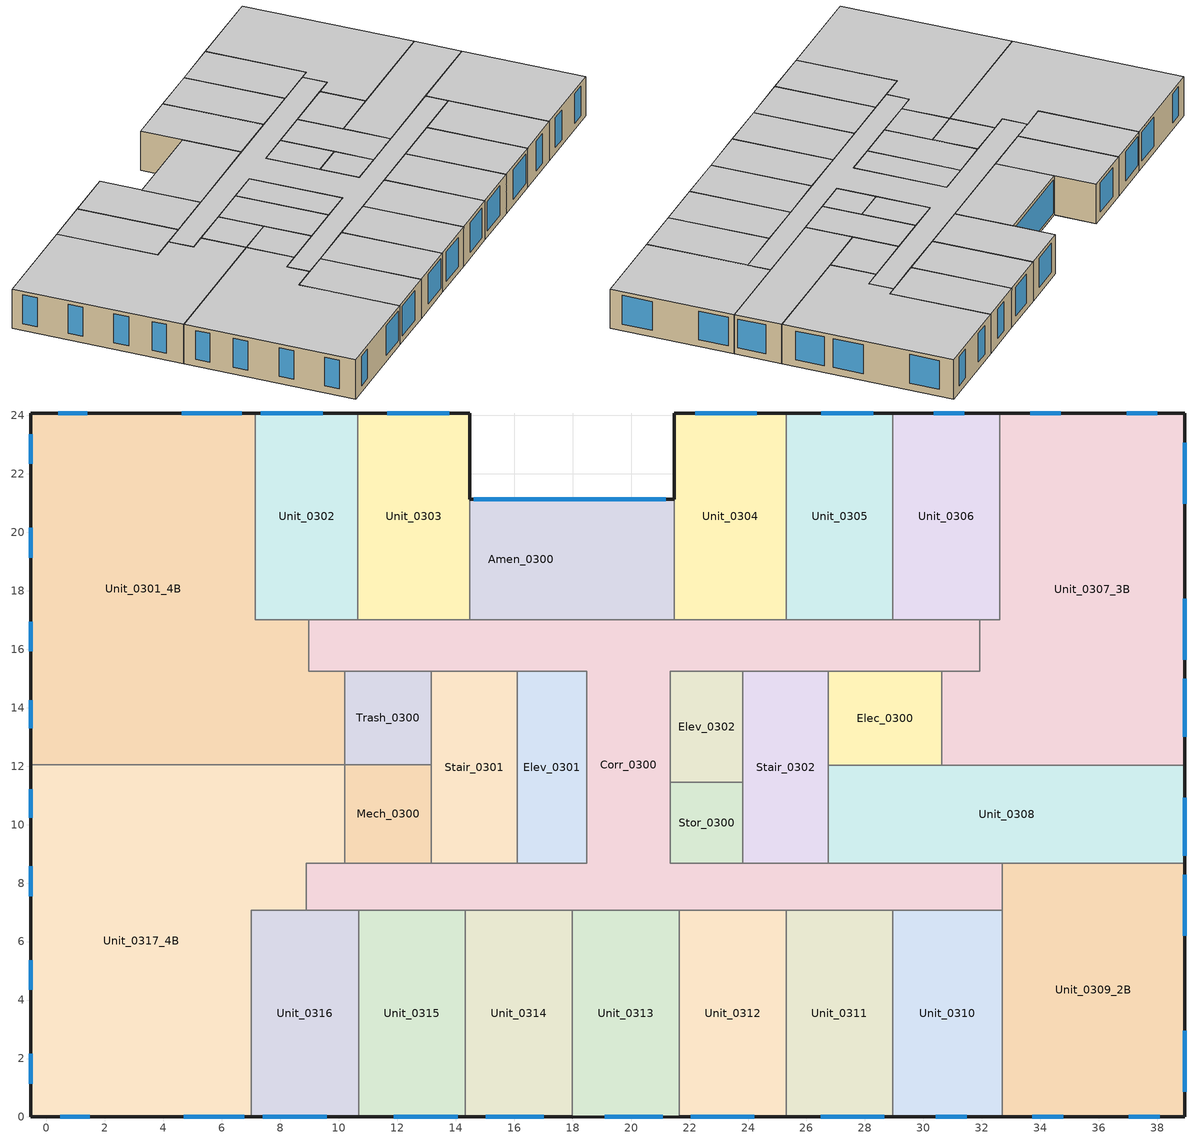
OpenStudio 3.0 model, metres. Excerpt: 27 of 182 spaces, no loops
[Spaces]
Elec_0300
 floor to XFMR_0201: 30.63,15.25 30.63,12.03 26.75,12.03 26.75,15.25 z8.46
 wall to Stair_0302: 26.75,15.25 26.75,12.03 z8.46:11.4
 wall to Corr_0300: 30.63,15.25 26.75,15.25 z8.46:11.4
 wall to Unit_0307_3B: 30.63,12.03 30.63,15.25 z8.46:11.4
 wall to Unit_0308: 26.75,12.03 30.63,12.03 z8.46:11.4
 ceiling to Elec_0400: 30.63,12.03 30.63,15.25 26.75,15.25 26.75,12.03 z11.4
Unit_0308
 floor to Unit_0210: 38.94,12.03 38.94,8.69 26.75,8.69 26.75,12.03 z8.46
 wall outside: 38.94,8.69 38.94,12.03 z8.46:11.4
 wall to Stair_0302: 26.75,12.03 26.75,11.48 26.75,8.69 z8.46:11.4
 wall to Unit_0307_3B: 38.94,12.03 32.79,12.03 30.63,12.03 z8.46:11.4
 wall to Unit_0309_2B: 32.69,8.69 38.94,8.69 z8.46:11.4
 wall to Corr_0300: 26.75,8.69 32.69,8.69 z8.46:11.4
 window: 38.94,8.93 38.94,10.92 z8.97:11.13
 ceiling to Unit_0408: 38.94,8.69 38.94,12.03 26.75,12.03 26.75,8.69 z11.4
Elev_0302
 floor to Elev_0202: 23.83,15.25 23.83,11.44 21.34,11.44 21.34,15.25 z8.46
 wall to Stor_0300: 21.34,11.44 23.83,11.44 z8.46:11.4
 wall to Corr_0300: 23.83,15.25 21.34,15.25 21.34,11.44 z8.46:11.4
 wall to Stair_0302: 23.83,11.44 23.83,15.25 z8.46:11.4
 ceiling to Elev_0402: 23.83,11.44 23.83,15.25 21.34,15.25 21.34,11.44 z11.4
Mech_0300
 floor to Mech_0200: 13.17,12.05 13.17,8.69 10.21,8.69 10.21,12.05 z8.46
 wall to Trash_0300: 13.17,12.05 10.21,12.05 z8.46:11.4
 wall to Stair_0301: 13.17,8.69 13.17,12.05 z8.46:11.4
 wall to Corr_0300: 10.21,8.69 13.17,8.69 z8.46:11.4
 wall to Unit_0317_4B: 10.21,12.05 10.21,8.69 z8.46:11.4
 ceiling to Mech_0400: 10.21,8.69 13.17,8.69 13.17,12.05 10.21,12.05 z11.4
Trash_0300
 floor to Trash_0200: 13.17,15.24 13.17,12.05 10.21,12.05 10.21,15.24 z8.46
 wall to Unit_0301_4B: 10.21,15.24 10.21,12.05 z8.46:11.4
 wall to Corr_0300: 13.17,15.24 10.21,15.24 z8.46:11.4
 wall to Stair_0301: 13.17,12.05 13.17,15.24 z8.46:11.4
 ceiling to Trash_0400: 13.17,12.05 13.17,15.24 10.21,15.24 10.21,12.05 z11.4
Stair_0301
 floor to Stair_0201: 16.1,15.24 16.1,8.69 13.17,8.69 13.17,15.24 z8.46
 wall to Corr_0300: 16.1,15.24 13.17,15.24 / 13.17,8.69 16.1,8.69 z8.46:11.4
 wall to Elev_0301: 16.1,8.69 16.1,15.24 z8.46:11.4
 ceiling to Stair_0401: 13.17,8.69 16.1,8.69 16.1,15.24 13.17,15.24 z11.4
Stor_0300
 floor to Stor_0200: 21.34,11.44 23.83,11.44 23.83,8.69 21.34,8.69 z8.46
 wall to Stair_0302: 23.83,8.69 23.83,11.44 z8.46:11.4
 wall to Corr_0300: 21.34,11.44 21.34,8.69 23.83,8.69 z8.46:11.4
 ceiling to Stor_0400: 23.83,8.69 23.83,11.44 21.34,11.44 21.34,8.69 z11.4
Elev_0301
 floor to Elev_0201: 18.48,15.24 18.48,8.69 16.1,8.69 16.1,15.24 z8.46
 wall to Corr_0300: 16.1,8.69 18.48,8.69 18.48,15.24 16.1,15.24 z8.46:11.4
 ceiling to Elev_0401: 16.1,8.69 18.48,8.69 18.48,15.24 16.1,15.24 z11.4
Corr_0300
 floor to Corr_0200: 31.92,17.01 31.92,15.25 21.34,15.25 21.34,8.69 32.69,8.69 32.69,7.07 8.88,7.07 8.88,8.69 18.48,8.69 18.48,15.24 8.97,15.24 8.97,17.01 z8.46
 wall to Unit_0309_2B: 32.69,7.07 32.69,8.69 z8.46:11.4
 wall to Unit_0310: 28.96,7.07 32.69,7.07 z8.46:11.4
 wall to Unit_0311: 25.3,7.07 28.96,7.07 z8.46:11.4
 wall to Unit_0312: 21.64,7.07 25.3,7.07 z8.46:11.4
 wall to Unit_0313: 18,7.07 21.64,7.07 z8.46:11.4
 wall to Unit_0314: 14.33,7.07 18,7.07 z8.46:11.4
 wall to Unit_0315: 10.68,7.07 14.33,7.07 z8.46:11.4
 wall to Unit_0316: 8.88,7.07 10.68,7.07 z8.46:11.4
 wall to Unit_0317_4B: 10.21,8.69 8.88,8.69 8.88,7.07 z8.46:11.4
 wall to Unit_0301_4B: 8.97,17.01 8.97,15.24 10.21,15.24 z8.46:11.4
 wall to Unit_0302: 10.66,17.01 8.97,17.01 z8.46:11.4
 wall to Unit_0303: 14.48,17.01 10.66,17.01 z8.46:11.4
 wall to Amen_0300: 21.48,17.01 14.48,17.01 z8.46:11.4
 wall to Unit_0304: 25.31,17.01 21.48,17.01 z8.46:11.4
 wall to Unit_0305: 28.96,17.01 25.31,17.01 z8.46:11.4
 wall to Unit_0306: 31.92,17.01 28.96,17.01 z8.46:11.4
 wall to Unit_0307_3B: 30.63,15.25 31.92,15.25 31.92,17.01 z8.46:11.4
 wall to Stair_0302: 23.83,15.25 26.75,15.25 / 26.75,8.69 23.83,8.69 z8.46:11.4
 ceiling to Corr_0400: 32.69,7.07 32.69,8.69 21.34,8.69 21.34,15.25 31.92,15.25 31.92,17.01 8.97,17.01 8.97,15.24 18.48,15.24 18.48,8.69 8.88,8.69 8.88,7.07 z11.4
Stair_0302
 floor to Stair_0202: 26.75,15.25 26.75,8.69 23.83,8.69 23.83,15.25 z8.46
 ceiling to Stair_0402: 26.75,8.69 26.75,15.25 23.83,15.25 23.83,8.69 z11.4
Unit_0303
 floor to Unit_0203: 14.48,24.08 14.48,17.01 10.66,17.01 10.66,24.08 z8.46
 wall outside: 14.48,21.13 14.48,24.08 10.66,24.08 z8.46:11.4
 wall to Amen_0300: 14.48,17.01 14.48,21.13 z8.46:11.4
 wall to Unit_0302: 10.66,24.08 10.66,17.07 10.66,17.01 z8.46:11.4
 window: 13.77,24.08 11.66,24.08 z8.97:11.13
 ceiling to Unit_0403: 14.48,17.01 14.48,24.08 10.66,24.08 10.66,17.01 z11.4
Unit_0305
 floor to Unit_0207: 28.96,24.08 28.96,17.01 25.31,17.01 25.31,24.08 z8.46
 wall outside: 28.96,24.08 25.31,24.08 z8.46:11.4
 wall to Unit_0304: 25.31,24.08 25.31,17.07 25.31,17.01 z8.46:11.4
 wall to Unit_0306: 28.96,17.01 28.96,24.08 z8.46:11.4
 window: 28.28,24.08 26.51,24.08 z8.97:11.13
 ceiling to Unit_0405: 28.96,17.01 28.96,24.08 25.31,24.08 25.31,17.01 z11.4
Unit_0311
 floor to Unit_0213: 28.96,7.07 28.96,0 25.3,0 25.3,7.07 z8.46
 wall outside: 25.3,0 28.96,0 z8.46:11.4
 wall to Unit_0312: 25.3,7.07 25.3,0 z8.46:11.4
 wall to Unit_0310: 28.96,0 28.96,7.07 z8.46:11.4
 window: 26.49,0 28.66,0 z8.92:11.13
 ceiling to Unit_0411: 28.96,0 28.96,7.07 25.3,7.07 25.3,0 z11.4
Unit_0309_2B
 floor to Unit_0211_2B: 38.94,8.69 38.94,0 32.69,0 32.69,8.69 z8.46
 wall outside: 32.69,0 38.94,0 38.94,8.69 z8.46:11.4
 wall to Unit_0310: 32.69,7.07 32.69,0 z8.46:11.4
 window: 37.03,0 38.08,0 / 33.73,0 34.78,0 z8.92:11.13; 38.94,0.86 38.94,2.94 / 38.94,6.2 38.94,8.29 z8.97:11.13
 ceiling to Unit_0409_2B: 38.94,0 38.94,8.69 32.69,8.69 32.69,0 z11.4
Amen_0300
 floor to Unit_0204: 17.98,21.13 17.98,17.01 14.48,17.01 14.48,21.13 z8.46
 floor to Unit_0205: 21.48,21.13 21.48,17.01 17.98,17.01 17.98,21.13 z8.46
 wall outside: 21.48,21.13 14.48,21.13 z8.46:11.41
 wall to Unit_0304: 21.48,17.01 21.48,21.13 z8.46:11.41
 window: 21.19,21.13 14.62,21.13 z8.65:11.13
 ceiling to Amen_0400: 21.48,17.01 21.48,21.13 14.48,21.13 14.48,17.01 z11.41
Unit_0312
 floor to Unit_0214: 25.3,7.07 25.3,0 21.64,0 21.64,7.07 z8.46
 wall outside: 21.64,0 25.3,0 z8.46:11.4
 wall to Unit_0313: 21.64,7.07 21.64,0 z8.46:11.4
 window: 22.04,0 24.21,0 z8.92:11.13
 ceiling to Unit_0412: 25.3,0 25.3,7.07 21.64,7.07 21.64,0 z11.4
Unit_0313
 floor to Unit_0215: 18,7.07 21.64,7.07 21.64,0 18,0 z8.46
 wall outside: 18,0 21.64,0 z8.46:11.4
 wall to Unit_0314: 18,7.07 18,0 z8.46:11.4
 window: 19.1,0 21.08,0 z8.92:11.13
 ceiling to Unit_0413: 21.64,0 21.64,7.07 18,7.07 18,0 z11.4
Unit_0310
 floor to Unit_0212: 32.69,7.07 32.69,0 28.96,0 28.96,7.07 z8.46
 wall outside: 28.96,0 32.69,0 z8.46:11.4
 window: 30.42,0 31.47,0 z8.92:11.13
 ceiling to Unit_0410: 32.69,0 32.69,7.07 28.96,7.07 28.96,0 z11.4
Unit_0307_3B
 floor to Unit_0209_3B: 38.94,24.08 38.94,12.03 30.63,12.03 30.63,15.25 31.92,15.25 31.92,17.01 32.61,17.01 32.61,24.08 z8.46
 wall outside: 38.94,12.03 38.94,24.08 32.61,24.08 z8.46:11.4
 wall to Unit_0306: 32.61,24.08 32.61,17.01 31.92,17.01 z8.46:11.4
 window: 38.94,13.01 38.94,14.99 / 38.94,15.64 38.94,17.73 / 38.94,20.98 38.94,23.07 / 38,24.08 36.95,24.08 / 34.7,24.08 33.65,24.08 z8.97:11.13
 ceiling to Unit_0407_3B: 38.94,12.03 38.94,24.08 32.61,24.08 32.61,17.01 31.92,17.01 31.92,15.25 30.63,15.25 30.63,12.03 z11.4
Unit_0306
 floor to Unit_0208: 28.96,24.08 32.61,24.08 32.61,17.01 28.96,17.01 z8.46
 wall outside: 32.61,24.08 28.96,24.08 z8.46:11.4
 window: 31.4,24.08 30.35,24.08 z8.97:11.13
 ceiling to Unit_0406: 32.61,17.01 32.61,24.08 28.96,24.08 28.96,17.01 z11.4
Unit_0304
 floor to Unit_0206: 25.31,24.08 25.31,17.01 21.48,17.01 21.48,24.08 z8.46
 wall outside: 25.31,24.08 21.48,24.08 21.48,21.13 z8.46:11.4
 window: 24.3,24.08 22.19,24.08 z8.97:11.13
 ceiling to Unit_0404: 25.31,17.01 25.31,24.08 21.48,24.08 21.48,17.01 z11.4
Unit_0302
 floor to Unit_0202: 10.66,24.08 10.66,17.01 7.15,17.01 7.15,24.08 z8.46
 wall outside: 10.66,24.08 7.15,24.08 z8.46:11.4
 wall to Unit_0301_4B: 7.15,24.08 7.15,17.01 8.97,17.01 z8.46:11.4
 window: 9.45,24.08 7.33,24.08 z8.97:11.13
 ceiling to Unit_0402: 10.66,17.01 10.66,24.08 7.15,24.08 7.15,17.01 z11.4
Unit_0314
 floor to Unit_0216: 18,7.07 18,0 14.33,0 14.33,7.07 z8.46
 wall outside: 14.33,0 18,0 z8.46:11.4
 wall to Unit_0315: 14.33,7.07 14.33,0 z8.46:11.4
 window: 15.04,0 17.02,0 z8.92:11.13
 ceiling to Unit_0414: 18,0 18,7.07 14.33,7.07 14.33,0 z11.4
Unit_0301_4B
 floor to Unit_0201_4B: -0.53,24.08 7.15,24.08 7.15,17.01 8.97,17.01 8.97,15.24 10.21,15.24 10.21,12.05 -0.53,12.05 z8.46
 wall outside: 7.15,24.08 -0.53,24.08 -0.53,12.05 z8.46:11.4
 wall to Unit_0317_4B: -0.53,12.05 10.21,12.05 z8.46:11.4
 window (SEC-2015 Glazing - Fixed Metal Frame - N 1): -0.53,23.36 -0.53,22.34 / -0.53,20.15 -0.53,19.13 / -0.53,16.94 -0.53,15.93 / -0.53,14.26 -0.53,13.29 z8.97:11.13
 window: 6.69,24.08 4.62,24.08 / 1.41,24.08 0.4,24.08 z8.97:11.13
 ceiling to Unit_0401_4B (Interior Ceiling): 10.21,12.05 10.21,15.24 8.97,15.24 8.97,17.01 7.15,17.01 7.15,24.08 -0.53,24.08 -0.53,12.05 z11.4
Unit_0316
 floor to Unit_0218: 10.68,7.07 10.68,0 7.01,0 7.01,7.07 z8.46
 wall outside: 7.01,0 10.68,0 z8.46:11.4
 wall to Unit_0317_4B: 8.88,7.07 7.01,7.07 7.01,5.98 7.01,0 z8.46:11.4
 wall to Unit_0315: 10.68,0 10.68,7.07 z8.46:11.4
 window: 7.41,0 9.6,0 z8.92:11.13
 ceiling to Unit_0416: 10.68,0 10.68,7.07 7.01,7.07 7.01,0 z11.4
Unit_0317_4B
 floor to Unit_0219_4B: 10.21,12.05 10.21,8.69 8.88,8.69 8.88,7.07 7.01,7.07 7.01,0 -0.53,0 -0.53,12.05 z8.46
 wall outside: -0.53,12.05 -0.53,12.04 -0.53,0 7.01,0 z8.46:11.4
 window: 0.48,0 1.48,0 / 4.7,0 6.76,0 z8.92:11.13
 window (SEC-2015 Glazing - Fixed Metal Frame - N 1): -0.53,11.21 -0.53,10.24 / -0.53,8.57 -0.53,7.55 / -0.53,5.37 -0.53,4.35 / -0.53,2.16 -0.53,1.14 z8.97:11.13
 ceiling to Unit_0417_4B: 7.01,0 7.01,7.07 8.88,7.07 8.88,8.69 10.21,8.69 10.21,12.05 -0.53,12.05 -0.53,0 z11.4
Unit_0315
 floor to Unit_0217: 14.33,7.07 14.33,0 10.68,0 10.68,7.07 z8.46
 wall outside: 10.68,0 14.33,0 z8.46:11.4
 window: 11.89,0 14.08,0 z8.92:11.13
 ceiling to Unit_0415: 14.33,0 14.33,7.07 10.68,7.07 10.68,0 z11.4
[Building]
1300 NE 45th: North Axis {deg}=90; Space Type=SEC2015-MF-Residential_1B; Default Construction Set=2015 Seattle Energy Code - MF; Default Schedule Set=SEC2015-MF-RESIDENTIAL-SCH-SET
[Site]
SEATTLE: Latitude {deg}=47.45; Longitude {deg}=-122.3; Time Zone {hr}=-8; Elevation {m}=122
[ClimateZones]
Climate Zone Institution Name 1=ASHRAE; Climate Zone Document Name 1=ANSI/ASHRAE Standard 169; Climate Zone Document Year 1=2006; Climate Zone Value 1=4C; Climate Zone Institution Name 2=CEC; Climate Zone Document Name 2=California Climate Zone Descriptions; Climate Zone Document Year 2=1995
[SizingPeriod:DesignDay] Barometric Pressure {Pa}=99868; Sky Clearness=0; Rain Indicator=0; Snow Indicator=0; Day of Month=21; Daylight Saving Time Indicator=0; Dry-Bulb Temperature Range Modifier Type=DefaultMultipliers
Name | Maximum Dry-Bulb Temperature {C} | Daily Dry-Bulb Temperature Range {deltaC} | Humidity Indicating Conditions at Maximum Dry-Bulb | Wind Speed {m/s} | Wind Direction {deg} | Month | Day Type | Humidity Indicating Type | Solar Model Indicator | ASHRAE Taub | ASHRAE Taud
SEATTLE Ann Htg 99.6% Condns DB | -4.2 | 0 | -4.2 | 4.3 | 20 | 12 | WinterDesignDay | Wetbulb | ASHRAEClearSky
SEATTLE Ann Hum_n 99.6% Condns DP=>MCDB | -0.4 | 0 | -13 | 4.3 | 20 | 12 | WinterDesignDay | Dewpoint | ASHRAEClearSky
SEATTLE Ann Htg Wind 99.6% Condns WS=>MCDB | 5.6 | 0 | 5.6 | 12.1 | 20 | 12 | WinterDesignDay | Wetbulb | ASHRAEClearSky
SEATTLE Ann Clg .4% Condns DB=>MWB | 29.4 | 10.4 | 18.3 | 4.2 | 350 | 8 | SummerDesignDay | Wetbulb | ASHRAETau | 0.352 | 2.561
[Construction]
SEC-2015 Comm Group R BG ExtWall: R-13 + R-6 CI: Concrete - 8 inch - 140 lb/ft3, R-6 CI, R-13 Cavity (R-6 eff), 5/8 in. Gypsum Board
Interior Floor: F16 Acoustic tile, F05 Ceiling air space resistance, M11 100mm lightweight concrete
Interior Wall: G01a 19mm gypsum board, F04 Wall air space resistance, G01a 19mm gypsum board
Interior Ceiling: M11 100mm lightweight concrete, F05 Ceiling air space resistance, F16 Acoustic tile
SEC-2015 Opaque Door- Swinging: SEC-2015 Opaque Door- Swinging - Material
SEC-2015 Comm Group R ExtRoof IEAD: Roof Membrane, IEAD Roof Insulation R-36.7 IP, Metal Decking
SEC-2015 Comm Group R AG ExtWall SteelFrame: R-19 + R-8.5 CI: Stucco - 7/8 inch, 5/8 in. Gypsum Board, R-8.5 CI, R-19 Cavity (R-7.1 eff), 5/8 in. Gypsum Board
SEC-2015 Comm Group R Exposed Floor Mass: Floor Insulation R-32 IP, MAT-CC05 8 HW CONCRETE, CP02 CARPET PAD 2
SEC-2015 Glazed Door - SEW: SEC-2015 Glazed Door - SEW - Material
SEC-2015 Glazing - Fixed Metal Frame - SEW: SEC-2015 Glazing - Fixed Metal Frame - SEW - Material
SEC-2015 Opaque Door- NonSwinging: SEC-2015 Opaque Door- NonSwinging - Material
SEC-2015 Glazing - Fixed Metal Frame - N 1: SEC-2015 Glazing - Fixed Metal Frame - N - Material
[Material]
Name | Roughness | Thickness {m} | Conductivity {W/m-K} | Density {kg/m3} | Specific Heat {J/kg-K} | Thermal Absorptance | Solar Absorptance | Visible Absorptance
Concrete - 8 inch - 140 lb/ft3 | MediumRough | 0.2032 | 1.94902 | 2239.06 | 921.096 | 0.9 | 0.7 | 0.7
Roof Membrane | VeryRough | 0.0095 | 0.16 | 1121.29 | 1460 | 0.9 | 0.7 | 0.7
Metal Decking | MediumSmooth | 0.0015 | 45.006 | 7680 | 418.4 | 0.9 | 0.6 | 0.6
F16 Acoustic tile | MediumSmooth | 0.0191 | 0.06 | 368 | 590 | 0.9 | 0.3 | 0.3
M11 100mm lightweight concrete | MediumRough | 0.1016 | 0.53 | 1280 | 840 | 0.9 | 0.5 | 0.5
G01a 19mm gypsum board | MediumSmooth | 0.019 | 0.16 | 800 | 1090 | 0.9 | 0.4 | 0.4
5/8 in. Gypsum Board | MediumSmooth | 0.0159 | 0.16 | 800 | 1090 | 0.9 | 0.7 | 0.7
IEAD Roof Insulation R-36.7 IP | MediumRough | 0.316696 | 0.049 | 265 | 836.8 | 0.9 | 0.7 | 0.7
MAT-CC05 8 HW CONCRETE | Rough | 0.20321 | 1.311 | 2240 | 836.8 | 0.9 | 0.7 | 0.7
Floor Insulation R-32 IP | MediumRough | 0.253598 | 0.045 | 265 | 836.8 | 0.9 | 0.7 | 0.7
R-6 CI | MediumSmooth | 0.024323 | 0.0230188 | 16.0185 | 1130.436
R-13 Cavity (R-6 eff) | MediumSmooth | 0.024323 | 0.0230188 | 16.0185 | 1130.436 | 0.9
Stucco - 7/8 inch | Smooth | 0.022352 | 0.701106 | 1855.1 | 837.36
R-8.5 CI | MediumSmooth | 0.0344576 | 0.0230188 | 16.0185 | 1130.436
R-19 Cavity (R-7.1 eff) | MediumSmooth | 0.0287823 | 0.0230188 | 16.0185 | 1130.436 | 0.9
[Material:NoMass]
Name | Roughness | Thermal Resistance {m2-K/W} | Thermal Absorptance | Solar Absorptance | Visible Absorptance
CP02 CARPET PAD 2 | VeryRough | 0.21648 | 0.9 | 0.7 | 0.8
SEC-2015 Opaque Door- Swinging - Material | Smooth | 0.475497
SEC-2015 Opaque Door- NonSwinging - Material | Smooth | 0.517764
[Material:AirGap]
Name | Thermal Resistance {m2-K/W}
F05 Ceiling air space resistance | 0.18
F04 Wall air space resistance | 0.15
[WindowMaterial:Blind]
Window Material Blind 1: Slat Width {m}=0.025; Slat Separation {m}=0.01875; Front Side Slat Beam Solar Reflectance=0.5; Back Side Slat Beam Solar Reflectance=0.5; Front Side Slat Diffuse Solar Reflectance=0.5; Back Side Slat Diffuse Solar Reflectance=0.5; Slat Beam Visible Transmittance=0
[DefaultSurfaceConstructions]
Name | Floor Construction | Wall Construction | Roof Ceiling Construction
Default Surface Constructions 23 | Interior Floor | Interior Wall | Interior Ceiling
Default Surface Constructions 24 | SEC-2015 Comm Group R Slab-On-Ground | SEC-2015 Comm Group R BG ExtWall: R-13 + R-6 CI
Default Surface Constructions 22 adj ext wall insulation adj ext wall insulation | SEC-2015 Comm Group R Exposed Floor Mass | SEC-2015 Comm Group R AG ExtWall SteelFrame: R-19 + R-8.5 CI | SEC-2015 Comm Group R ExtRoof IEAD
[DefaultSubSurfaceConstructions]
Name | Fixed Window Construction | Door Construction | Glass Door Construction | Overhead Door Construction
Default Sub Surface Constructions 15 | SEC-2015 Glazing - Fixed Metal Frame - SEW | SEC-2015 Opaque Door- Swinging | SEC-2015 Glazed Door - SEW | SEC-2015 Opaque Door- NonSwinging
Default Sub Surface Constructions 16
[WindowMaterial:SimpleGlazingSystem] Visible Transmittance=0.6
Name | U-Factor {W/m2-K} | Solar Heat Gain Coefficient
SEC-2015 Glazed Door - SEW - Material | 3.40696 | 0.35
SEC-2015 Glazing - Fixed Metal Frame - SEW - Material | 2.15774 | 0.35
SEC-2015 Glazing - Fixed Metal Frame - N - Material | 2.15774 | 0.53
[DefaultConstructionSet]
2015 Seattle Energy Code - MF: Default Exterior Surface Constructions=Default Surface Constructions 22 adj ext wall insulation adj ext wall insulation; Default Interior Surface Constructions=Default Surface Constructions 23; Default Ground Contact Surface Constructions=Default Surface Constructions 24; Default Exterior SubSurface Constructions=Default Sub Surface Constructions 15; Default Interior SubSurface Constructions=Default Sub Surface Constructions 16
[Construction:FfactorGroundFloor]
SEC-2015 Comm Group R Slab-On-Ground: F-Factor {W/m-K}=0.934597; Area {m2}=88.9082; PerimeterExposed {m}=40.2336
[Lights:Definition] Design Level Calculation Method=Watts/Area
Name | Watts per Space Floor Area {W/m2}
Amenity Lights Definition | 5.59723
Stair Lights Definition | 5.38196
Storage Lights Definition | 4.84376
Elec/Mech Lights Definition | 7.31946
Apartment Lights Definition | 3.98265
Corridor Lights Definition | 5.16668
[DesignSpecification:OutdoorAir] Outdoor Air Method=Sum
Name | Outdoor Air Flow per Person {m3/s-person} | Outdoor Air Flow per Floor Area {m3/s-m2} | Outdoor Air Flow Rate {m3/s} | Outdoor Air Flow Air Changes per Hour {1/hr}
SEC-2015 MF-Apartment Ventilation-1B | 0 | 0 | 0.0141584
SEC-2015 MF-Corridor Ventilation; SEC-2015 MF-Storage Ventilation |  | 0.0006096
SEC-2015 MF-Amenity Ventilation | 0.00235974 | 0.0006096
SEC-2015 MF-Elec/MechRoom Ventilation; SEC-2015 MF-Stair Ventilation |  | 0.0003048
SEC-2015 MF-Apartment Ventilation-2B | 0 | 0 | 0.0259571
SEC-2015 MF-Apartment Ventilation-3B |  | 0 | 0.0259571 | 0
SEC-2015 MF-Apartment Ventilation-4B |  | 0 | 0.0353961 | 0
[ThermostatSetpoint:DualSetpoint]
Name | Heating Setpoint Temperature Schedule | Cooling Setpoint Temperature Schedule
Thermostat Setpoint Dual Setpoint 1 | SEC2015-MF-Amenity_HtgSetp | SEC2015-MF-Amenity_ClgSetp
Thermostat Setpoint Dual Setpoint 9 | SEC2015-MF-Corridor_HtgSetp | SEC2015-MF-Corridor_ClgSetp
Thermostat Setpoint Dual Setpoint 15; Thermostat Setpoint Dual Setpoint 25; Thermostat Setpoint Dual Setpoint 26; Thermostat Setpoint Dual Setpoint 46; Thermostat Setpoint Dual Setpoint 59; Thermostat Setpoint Dual Setpoint 60; Thermostat Setpoint Dual Setpoint 75; Thermostat Setpoint Dual Setpoint 81
Thermostat Setpoint Dual Setpoint 104; Thermostat Setpoint Dual Setpoint 105; Thermostat Setpoint Dual Setpoint 106; Thermostat Setpoint Dual Setpoint 107; Thermostat Setpoint Dual Setpoint 108; Thermostat Setpoint Dual Setpoint 109; Thermostat Setpoint Dual Setpoint 110; Thermostat Setpoint Dual Setpoint 111; Thermostat Setpoint Dual Setpoint 112; Thermostat Setpoint Dual Setpoint 113; Thermostat Setpoint Dual Setpoint 114; Thermostat Setpoint Dual Setpoint 115; Thermostat Setpoint Dual Setpoint 116; Thermostat Setpoint Dual Setpoint 117; Thermostat Setpoint Dual Setpoint 118; Thermostat Setpoint Dual Setpoint 119; Thermostat Setpoint Dual Setpoint 120 | SEC2015-MF-Apartment_HtgSetp | SEC2015-MF-Apartment_ClgSetp
[People:Definition] Fraction Radiant=0.3
Name | Number of People Calculation Method | Number of People {people} | People per Space Floor Area {person/m2}
Apartment 1BR People Definition | People | 1
Amenity People Definition | People/Area |  | 0.107639
[ShadingControl]
Shading Control 1: Shading Type=InteriorBlind; Shading Device Material=Window Material Blind 1
[BuildingStory]
Building Story 03: Nominal Z Coordinate {m}=8.3058; Nominal Floor to Floor Height {m}=2.9464
[Space] Default Construction Set=2015 Seattle Energy Code - MF; Building Story=Building Story 03
Name | Space Type | Thermal Zone
Elec_0300 | SEC2015-MF-Elec/MechRoom | Thermal Zone: Elec_0300
Unit_0308 | SEC2015-MF-Residential_1B | Thermal Zone: Unit_0308
Elev_0302 | SEC2015-MF-Shaft | Thermal Zone: Elev_0302
Mech_0300 | SEC2015-MF-Elec/MechRoom | Thermal Zone: Mech_0300
Trash_0300 | SEC2015-MF-Storage | Thermal Zone: Trash_0300
Stair_0301 | SEC2015-MF-Stair | Thermal Zone: Stair_0301
Stor_0300 | SEC2015-MF-Storage | Thermal Zone: Stor_0300
Elev_0301 | SEC2015-MF-Shaft | Thermal Zone: Elev_0301
Corr_0300 | SEC2015-MF-Coridor | Thermal Zone: Corr_0300
Stair_0302 | SEC2015-MF-Stair | Thermal Zone: Stair_0302
Unit_0303 | SEC2015-MF-Residential_1B | Thermal Zone: Unit_0303
Unit_0305 | SEC2015-MF-Residential_1B | Thermal Zone: Unit_0305
Unit_0311 | SEC2015-MF-Residential_1B | Thermal Zone: Unit_0311
Unit_0309_2B | SEC2015-MF-Residential_2B | Thermal Zone: Unit_0309_2B
Amen_0300 | SEC2015-MF-Amenity | Thermal Zone: Amen_0300
Unit_0312 | SEC2015-MF-Residential_1B | Thermal Zone: Unit_0312
Unit_0313 | SEC2015-MF-Residential_1B | Thermal Zone: Unit_0313
Unit_0310 | SEC2015-MF-Residential_1B | Thermal Zone: Unit_0310
Unit_0307_3B | SEC2015-MF-Residential_3B | Thermal Zone: Unit_0307_3B
Unit_0306 | SEC2015-MF-Residential_1B | Thermal Zone: Unit_0306
Unit_0304 | SEC2015-MF-Residential_1B | Thermal Zone: Unit_0304
Unit_0302 | SEC2015-MF-Residential_1B | Thermal Zone: Unit_0302
Unit_0314 | SEC2015-MF-Residential_1B | Thermal Zone: Unit_0314
Unit_0301_4B | SEC2015-MF-Residential_4B | Thermal Zone: Unit_0301_4B
Unit_0316 | SEC2015-MF-Residential_1B | Thermal Zone: Unit_0316
Unit_0317_4B | SEC2015-MF-Residential_4B | Thermal Zone: Unit_0317_4B
Unit_0315 | SEC2015-MF-Residential_1B | Thermal Zone: Unit_0315
[SpaceType]
Name | Default Schedule Set | Design Specification Outdoor Air Object | Standards Building Type | Standards Space Type
SEC2015-MF-Residential_1B | SEC2015-MF-RESIDENTIAL-SCH-SET | SEC-2015 MF-Apartment Ventilation-1B | MidriseApartment | Apartment
SEC2015-MF-Coridor | SEC2015-MF-CORRIDOR-SCH-SET | SEC-2015 MF-Corridor Ventilation | MidriseApartment | Corridor
SEC2015-MF-Amenity | SEC2015-MF-AMENITY-SCH-SET | SEC-2015 MF-Amenity Ventilation | Office | BreakRoom
SEC2015-MF-Elec/MechRoom | SEC2015-MF-ELECMECH-SCH-SET | SEC-2015 MF-Elec/MechRoom Ventilation | Office | Elec/MechRoom
SEC2015-MF-Stair | SEC2015-MF-STAIR-SCH-SET | SEC-2015 MF-Stair Ventilation | Office | Stair
SEC2015-MF-Storage | SEC2015-MF-STORAGE-SCH-SET | SEC-2015 MF-Storage Ventilation | Office | Storage
SEC2015-MF-Shaft | SEC2015-MF-SHAFT-SCH-SET | SEC-2015 MF-Stair Ventilation | Office | Stair
SEC2015-MF-Residential_2B | SEC2015-MF-RESIDENTIAL-SCH-SET | SEC-2015 MF-Apartment Ventilation-2B | MidriseApartment | Apartment
SEC2015-MF-Residential_3B | SEC2015-MF-RESIDENTIAL-SCH-SET | SEC-2015 MF-Apartment Ventilation-3B | MidriseApartment | Apartment
SEC2015-MF-Residential_4B | SEC2015-MF-RESIDENTIAL-SCH-SET | SEC-2015 MF-Apartment Ventilation-4B | MidriseApartment | Apartment
[Lights] Fraction Replaceable=1
Name | Lights Definition | Space or SpaceType | Schedule
Apartment Lights | Apartment Lights Definition | SEC2015-MF-Residential_1B
90.1-2010 - MidriseApartment - Corridor Lights | Corridor Lights Definition | SEC2015-MF-Coridor
Amenity Lights | Amenity Lights Definition | SEC2015-MF-Amenity
Lights 2 | Stair Lights Definition | SEC2015-MF-Stair
Lights 3 | Storage Lights Definition | SEC2015-MF-Storage | MidriseApartment ElecMech Light
Lights 7 | Elec/Mech Lights Definition | SEC2015-MF-Elec/MechRoom
Apartment Lights 1 | Apartment Lights Definition | SEC2015-MF-Residential_2B
Apartment Lights 2 | Apartment Lights Definition | SEC2015-MF-Residential_3B
Apartment Lights 3 | Apartment Lights Definition | SEC2015-MF-Residential_4B
[People] Multiplier=1
Name | People Definition | Space or SpaceType
Apartment People | Apartment 1BR People Definition | SEC2015-MF-Residential_1B
Amenity People | Amenity People Definition | SEC2015-MF-Amenity
Apartment People 1 | Apartment 1BR People Definition | SEC2015-MF-Residential_2B
Apartment People 2 | Apartment 1BR People Definition | SEC2015-MF-Residential_3B
Apartment People 3 | Apartment 1BR People Definition | SEC2015-MF-Residential_4B
[SpaceInfiltration:DesignFlowRate] Design Flow Rate Calculation Method=Flow/ExteriorArea; Flow per Exterior Surface Area {m3/s-m2}=0.001524
Name | Space or SpaceType
Apartment Infiltration
HighriseApartment Corridor Infiltration | SEC2015-MF-Coridor
HighriseApartment Apartment Infiltration 1 | SEC2015-MF-Amenity
HighriseApartment Corridor Infiltration 3 | SEC2015-MF-Elec/MechRoom
HighriseApartment Corridor Infiltration 5 | SEC2015-MF-Stair
HighriseApartment Corridor Infiltration 6 | SEC2015-MF-Storage
HighriseApartment Corridor Infiltration 8 | SEC2015-MF-Shaft
HighriseApartment Apartment Infiltration 2 | SEC2015-MF-Residential_1B
HighriseApartment Apartment Infiltration 3 | SEC2015-MF-Residential_3B
HighriseApartment Apartment Infiltration 4 | SEC2015-MF-Residential_4B
HighriseApartment Apartment Infiltration 5 | SEC2015-MF-Residential_2B
[ElectricEquipment:Definition] Design Level Calculation Method=Watts/Area
Name | Watts per Space Floor Area {W/m2}
Apartment Electric Equipment Definition | 6.67362
Amenity Electric Equipment Definition | 8.18057
Elec/MechRoom Electric Equipment Definition | 2.90626
[ElectricEquipment]
Name | Electric Equipment Definition | Space or SpaceType
Apartment Electric Equipment | Apartment Electric Equipment Definition | SEC2015-MF-Residential_1B
Amenity Electric Equipment | Amenity Electric Equipment Definition | SEC2015-MF-Amenity
90.1-2010 - Office - Elec/MechRoom Electric Equipment | Elec/MechRoom Electric Equipment Definition | SEC2015-MF-Elec/MechRoom
Apartment Electric Equipment 1 | Apartment Electric Equipment Definition | SEC2015-MF-Residential_2B
Apartment Electric Equipment 2 | Apartment Electric Equipment Definition | SEC2015-MF-Residential_3B
Apartment Electric Equipment 3 | Apartment Electric Equipment Definition | SEC2015-MF-Residential_4B
[DefaultScheduleSet]
Name | Number of People Schedule | People Activity Level Schedule | Lighting Schedule | Electric Equipment Schedule | Infiltration Schedule
SEC2015-MF-RESIDENTIAL-SCH-SET | MidriseApartment Apartment Occ | MidriseApartment Activity | MidriseApartment Apartment Light | MidriseApartment Apartment Equip | MidriseApartment Infil (0.25)
SEC2015-MF-CORRIDOR-SCH-SET |  |  | Always On |  | MidriseApartment Infil (0.25)
SEC2015-MF-AMENITY-SCH-SET | MidriseApartment Apartment Occ | MidriseApartment Activity | MidriseApartment Common Light | MidriseApartment Common Equip | MidriseApartment Infil (0.25)
SEC2015-MF-ELECMECH-SCH-SET |  |  | MidriseApartment ElecMech Light | MidriseApartment Common Equip | Always On
SEC2015-MF-STAIR-SCH-SET |  |  | Always On |  | Always On
SEC2015-MF-STORAGE-SCH-SET |  |  | MidriseApartment Common Light | MidriseApartment Common Equip | Always On
SEC2015-MF-SHAFT-SCH-SET
[ThermalZone] Multiplier=6; Use Ideal Air Loads=Yes
Name | Thermostat
Thermal Zone: Stor_0300 | Thermostat Setpoint Dual Setpoint 75
Thermal Zone: Unit_0308 | Thermostat Setpoint Dual Setpoint 111
Thermal Zone: Elec_0300 | Thermostat Setpoint Dual Setpoint 15
Thermal Zone: Mech_0300 | Thermostat Setpoint Dual Setpoint 46
Thermal Zone: Elev_0302 | Thermostat Setpoint Dual Setpoint 26
Thermal Zone: Trash_0300 | Thermostat Setpoint Dual Setpoint 81
Thermal Zone: Stair_0301 | Thermostat Setpoint Dual Setpoint 59
Thermal Zone: Elev_0301 | Thermostat Setpoint Dual Setpoint 25
Thermal Zone: Corr_0300 | Thermostat Setpoint Dual Setpoint 9
Thermal Zone: Stair_0302 | Thermostat Setpoint Dual Setpoint 60
Thermal Zone: Unit_0311 | Thermostat Setpoint Dual Setpoint 114
Thermal Zone: Unit_0303 | Thermostat Setpoint Dual Setpoint 106
Thermal Zone: Unit_0305 | Thermostat Setpoint Dual Setpoint 108
Thermal Zone: Unit_0309_2B | Thermostat Setpoint Dual Setpoint 112
Thermal Zone: Unit_0310 | Thermostat Setpoint Dual Setpoint 113
Thermal Zone: Amen_0300 | Thermostat Setpoint Dual Setpoint 1
Thermal Zone: Unit_0312 | Thermostat Setpoint Dual Setpoint 115
Thermal Zone: Unit_0313 | Thermostat Setpoint Dual Setpoint 116
Thermal Zone: Unit_0307_3B | Thermostat Setpoint Dual Setpoint 110
Thermal Zone: Unit_0315 | Thermostat Setpoint Dual Setpoint 118
Thermal Zone: Unit_0306 | Thermostat Setpoint Dual Setpoint 109
Thermal Zone: Unit_0304 | Thermostat Setpoint Dual Setpoint 107
Thermal Zone: Unit_0302 | Thermostat Setpoint Dual Setpoint 105
Thermal Zone: Unit_0301_4B | Thermostat Setpoint Dual Setpoint 104
Thermal Zone: Unit_0314 | Thermostat Setpoint Dual Setpoint 117
Thermal Zone: Unit_0316 | Thermostat Setpoint Dual Setpoint 119
Thermal Zone: Unit_0317_4B | Thermostat Setpoint Dual Setpoint 120
[Exterior:Lights:Definition] Design Level {W}=0
Lights Garage Definition; Exterior Lights Definition
[Exterior:Lights] Schedule=Always On Discrete
Name | Exterior Lights Definition | Control Option
Lights Garage | Lights Garage Definition
Exterior Lights | Exterior Lights Definition | AstronomicalClock
[Schedule:Constant]
Always On Discrete: Value=1
[Schedule:Ruleset]
Name | Default Day Schedule | Summer Design Day Schedule | Winter Design Day Schedule
MidriseApartment Apartment Light | MidriseApartment Apartment Light Default Schedule | MidriseApartment Apartment Light Summer Design Day | MidriseApartment Apartment Light Winter Design Day
MidriseApartment Apartment Occ | MidriseApartment Apartment Occ Default Schedule | MidriseApartment Apartment Occ Summer Design Day | MidriseApartment Apartment Occ Winter Design Day
MidriseApartment Activity | MidriseApartment Activity Default Schedule | MidriseApartment Activity Summer Design Day | MidriseApartment Activity Winter Design Day
MidriseApartment Infil (0.25) | MidriseApartment Infil Default Schedule | MidriseApartment Infil Summer Design Day | MidriseApartment Infil Winter Design Day
MidriseApartment Apartment Equip | MidriseApartment Apartment Equip Default Schedule | MidriseApartment Apartment Equip Summer Design Day | MidriseApartment Apartment Equip Winter Design Day
SEC2015-MF-Apartment_HtgSetp | MidriseApartment Apartment HtgSetp Default Schedule | Schedule Day 5 | Schedule Day 4
SEC2015-MF-Apartment_ClgSetp | MidriseApartment Apartment ClgSetp Default Schedule | Schedule Day 3 | Schedule Day 2
SEC2015-MF-Corridor_HtgSetp | Schedule Day 1 | Schedule Day 8 | Schedule Day 7
SEC2015-MF-Corridor_ClgSetp | Schedule Day 6 | Schedule Day 11 | Schedule Day 10
Always On | Always On Default
MidriseApartment ElecMech Light | Schedule Day 9
MidriseApartment Common Equip | MidriseApartment Apartment Equip Default Schedule 2 | MidriseApartment Apartment Equip Summer Design Day 2 | MidriseApartment Apartment Equip Winter Design Day 1
MidriseApartment Common Light | MidriseApartment Apartment Light Default Schedule 1 | MidriseApartment Apartment Light Summer Design Day 1 | MidriseApartment Apartment Light Winter Design Day 1
SEC2015-MF-Amenity_ClgSetp | MidriseApartment Office ClgSetp Default Schedule 1 | MidriseApartment Office ClgSetp Summer Design Day 1 | MidriseApartment Office ClgSetp Winter Design Day 1
SEC2015-MF-Amenity_HtgSetp | MidriseApartment Office HtgSetp Default Schedule 1 | MidriseApartment Office HtgSetp Summer Design Day 1 | MidriseApartment Office HtgSetp Winter Design Day 1
[Schedule:Day]
MidriseApartment Apartment Light Default Schedule; MidriseApartment Apartment Light Summer Design Day; MidriseApartment Apartment Light Winter Design Day: 6, 0, 0.016, 7, 0, 0.077, 9, 0, 0.14, 12, 0, 0.108, 17, 0, 0.077, 18, 0, 0.108, 22, 0, 0.217, 23, 0, 0.186, 24, 0, 0.015
MidriseApartment Apartment Occ Default Schedule; MidriseApartment Apartment Occ Summer Design Day; MidriseApartment Apartment Occ Winter Design Day: 7, 0, 1, 8, 0, 0.85, 9, 0, 0.39, 16, 0, 0.25, 17, 0, 0.3, 18, 0, 0.52, 21, 0, 0.87, 24, 0, 1
MidriseApartment Activity Default Schedule; MidriseApartment Activity Summer Design Day; MidriseApartment Activity Winter Design Day: 24, 0, 120
MidriseApartment Infil Default Schedule: 24, 0, 0.25
MidriseApartment Infil Summer Design Day; MidriseApartment Infil Winter Design Day; Always On Default: 24, 0, 1
MidriseApartment Apartment Equip Default Schedule; MidriseApartment Apartment Equip Summer Design Day; MidriseApartment Apartment Equip Winter Design Day: 5, 0, 0.1, 6, 0, 0.2, 7, 0, 0.45, 8, 0, 0.55, 9, 0, 0.45, 16, 0, 0.1, 17, 0, 0.35, 18, 0, 0.6, 19, 0, 0.55, 20, 0, 0.5, 21, 0, 0.35, 22, 0, 0.3, 23, 0, 0.2, 24, 0, 0.1
MidriseApartment Apartment HtgSetp Default Schedule: 8, 0, 21.1, 23, 0, 22.2222, 24, 0, 21.1111
Schedule Day 5; Schedule Day 4: 24, 0, 21.1
MidriseApartment Apartment ClgSetp Default Schedule: 10, 0, 25.5556, 16, 0, 26.6667, 24, 0, 25.5556
Schedule Day 3; Schedule Day 2: 24, 0, 23.9
Schedule Day 1: 5, 0, 15.5556, 22, 0, 18.3333, 24, 0, 15.5556
Schedule Day 8; Schedule Day 7; MidriseApartment Office HtgSetp Summer Design Day 1: 24, 0, 15.6
Schedule Day 6: 6, 0, 31.1111, 22, 0, 27.7778, 24, 0, 31.1111
Schedule Day 11; Schedule Day 10: 24, 0, 40
Schedule Day 9: 8, 0, 0, 18, 0, 0.2, 24, 0, 0
MidriseApartment Apartment Equip Default Schedule 2; MidriseApartment Apartment Equip Summer Design Day 2; MidriseApartment Apartment Equip Winter Design Day 1: 5, 0, 0.1, 6, 0, 0.3, 10, 0, 0.45, 18, 0, 0.3, 19, 0, 0.6, 20, 0, 0.8, 21, 0, 0.9, 22, 0, 0.8, 23, 0, 0.6, 24, 0, 0.3
MidriseApartment Apartment Light Default Schedule 1; MidriseApartment Apartment Light Summer Design Day 1; MidriseApartment Apartment Light Winter Design Day 1: 5, 0, 0.1, 6, 0, 0.3, 9, 0, 0.45, 18, 0, 0.3, 19, 0, 0.6, 20, 0, 0.8, 21, 0, 0.9, 22, 0, 0.8, 23, 0, 0.6, 24, 0, 0.3
MidriseApartment Office ClgSetp Default Schedule 1: 7, 0, 29.4444, 8, 0, 26.6667, 23, 0, 23.8889, 24, 0, 29.4
MidriseApartment Office ClgSetp Summer Design Day 1: 7, 0, 29.4, 8, 0, 26.7, 17, 0, 23.9, 18, 0, 26.7, 24, 0, 29.4
MidriseApartment Office ClgSetp Winter Design Day 1: 24, 0, 29.4
MidriseApartment Office HtgSetp Default Schedule 1: 7, 0, 15.5556, 8, 0, 18.3333, 23, 0, 21.1111, 24, 0, 15.6
MidriseApartment Office HtgSetp Winter Design Day 1: 7, 0, 15.6, 8, 0, 18.3, 17, 0, 21.1, 18, 0, 18.3, 24, 0, 15.6
